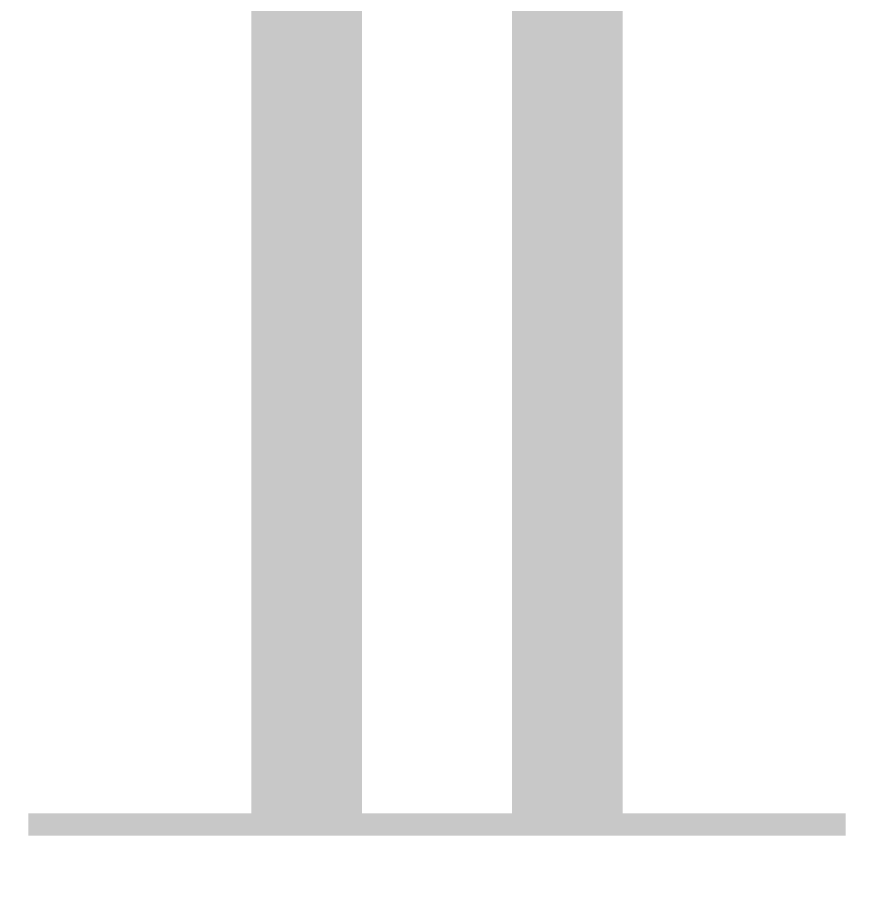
# Model space of a CAD drawing. Header units: inches. Extents: x 16928 to 514628, y -1471 to 241387.
# Drawn here: x 184248.5 to 184663.4, y 48646.4 to 49072.7 of the extents above; entities that cross this region are included whole.
import ezdxf

# ---------------------------------------------------------------- set-up
doc = ezdxf.new("R2010")
doc.units = ezdxf.units.IN
doc.header["$MEASUREMENT"] = 0
doc.layers.add('FITTING', color=8, linetype='Continuous')

msp = doc.modelspace()

# ---------------------------------------------------------------- linework, layer by layer
at = {"layer": 'FITTING', "color": 3}
for points, const_width in [([(184391.53, 48673.74), (184391.53, 49573.74)], 54.6), ([(184391.53, 48673.74), (184391.53, 49573.74)], 54.6), ([(184520.38, 48673.74), (184520.38, 49573.74)], 54.6), ([(184520.38, 48673.74), (184520.38, 49573.74)], 54.6), ([(184253.92, 48673.74), (184529.13, 48673.74)], 10.92), ([(184253.92, 48673.74), (184529.13, 48673.74)], 10.92), ([(184382.77, 48673.74), (184657.98, 48673.74)], 10.92), ([(184382.77, 48673.74), (184657.98, 48673.74)], 10.92)]:
    msp.add_lwpolyline(points, dxfattribs=dict(at, const_width=const_width))

doc.saveas('drawing.dxf')
